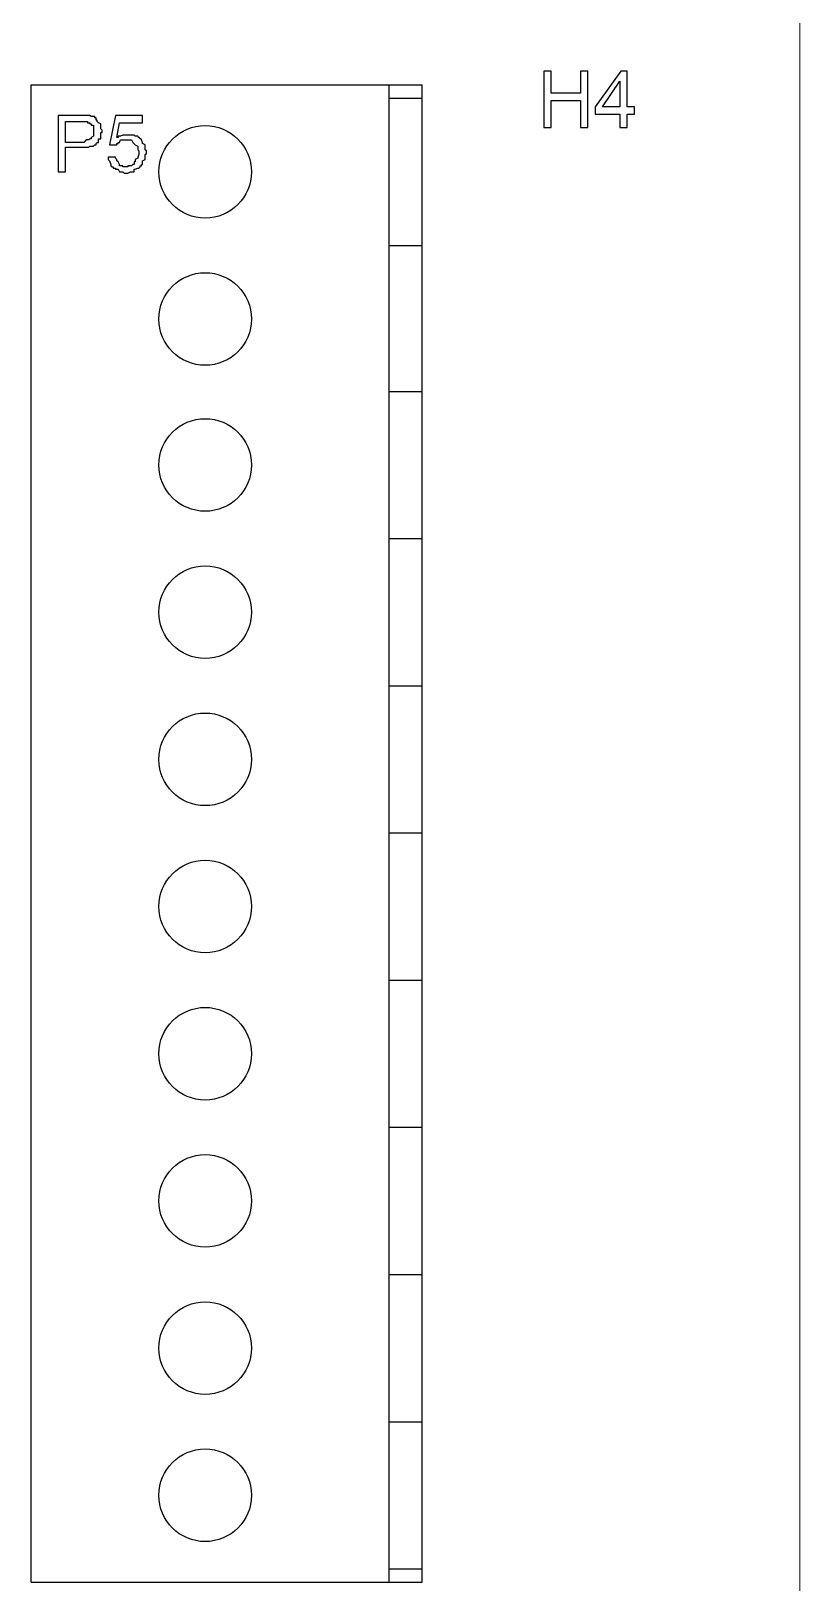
# Model space of a CAD drawing. Header units: millimetres. Extents: x -3 to 153, y 27 to 116.
# Drawn here: x 69.15 to 82.42, y 72.02 to 98.8 of the extents above; entities that cross this region are included whole.
import ezdxf

# ---------------------------------------------------------------- set-up
doc = ezdxf.new("R2010")
doc.units = ezdxf.units.MM
doc.header["$MEASUREMENT"] = 0
doc.layers.add('layer 1', color=7, linetype='Continuous')

msp = doc.modelspace()

# ---------------------------------------------------------------- linework, layer by layer
at = {"layer": 'layer 1', "color": 0}
for centre in [(72.153, 96.374), (72.153, 93.834), (72.153, 91.315), (72.153, 88.775), (72.153, 86.235), (72.153, 83.695), (72.153, 81.155), (72.153, 78.615), (72.153, 76.075), (72.153, 73.535)]:
    msp.add_ellipse(centre, major_axis=(0, 0.799), ratio=1, dxfattribs=at)
at = {"layer": 'layer 1', "color": 0, "lineweight": 9}
msp.add_open_spline([(82.418, 43.013), (82.418, 43.013), (82.418, 101.01), (82.418, 101.01)], degree=3, dxfattribs=at)
at = {"layer": 'layer 1', "color": 0}
for points, knots in [([(77.995, 97.136), (77.995, 97.136), (77.995, 98.11), (77.995, 98.11), (77.995, 98.11), (77.995, 98.11), (78.122, 98.11), (78.122, 98.11), (78.122, 98.11), (78.122, 98.11), (78.122, 97.729), (78.122, 97.729), (78.122, 97.729), (78.122, 97.729), (78.63, 97.729), (78.63, 97.729), (78.63, 97.729), (78.63, 97.729), (78.63, 98.11), (78.63, 98.11), (78.63, 98.11), (78.63, 98.11), (78.757, 98.11), (78.757, 98.11), (78.757, 98.11), (78.757, 98.11), (78.757, 97.136), (78.757, 97.136), (78.757, 97.136), (78.757, 97.136), (78.63, 97.136), (78.63, 97.136), (78.63, 97.136), (78.63, 97.136), (78.63, 97.602), (78.63, 97.602), (78.63, 97.602), (78.63, 97.602), (78.122, 97.602), (78.122, 97.602), (78.122, 97.602), (78.122, 97.602), (78.122, 97.136), (78.122, 97.136), (78.122, 97.136), (78.122, 97.136), (77.995, 97.136), (77.995, 97.136)], [0, 0, 0, 0, 0.076923, 0.076923, 0.076923, 0.076923, 0.153846, 0.153846, 0.153846, 0.153846, 0.230769, 0.230769, 0.230769, 0.230769, 0.307692, 0.307692, 0.307692, 0.307692, 0.384615, 0.384615, 0.384615, 0.384615, 0.461538, 0.461538, 0.461538, 0.461538, 0.538462, 0.538462, 0.538462, 0.538462, 0.615385, 0.615385, 0.615385, 0.615385, 0.692308, 0.692308, 0.692308, 0.692308, 0.769231, 0.769231, 0.769231, 0.769231, 0.846154, 0.846154, 0.846154, 0.846154, 1, 1, 1, 1]), ([(79.307, 97.136), (79.307, 97.136), (79.307, 97.369), (79.307, 97.369), (79.307, 97.369), (79.307, 97.369), (78.884, 97.369), (78.884, 97.369), (78.884, 97.369), (78.884, 97.369), (78.884, 97.496), (78.884, 97.496), (78.884, 97.496), (78.884, 97.496), (79.328, 98.11), (79.328, 98.11), (79.328, 98.11), (79.328, 98.11), (79.434, 98.11), (79.434, 98.11), (79.434, 98.11), (79.434, 98.11), (79.434, 97.496), (79.434, 97.496), (79.434, 97.496), (79.434, 97.496), (79.561, 97.496), (79.561, 97.496), (79.561, 97.496), (79.561, 97.496), (79.561, 97.369), (79.561, 97.369), (79.561, 97.369), (79.561, 97.369), (79.434, 97.369), (79.434, 97.369), (79.434, 97.369), (79.434, 97.369), (79.434, 97.136), (79.434, 97.136), (79.434, 97.136), (79.434, 97.136), (79.307, 97.136), (79.307, 97.136)], [0, 0, 0, 0, 0.083333, 0.083333, 0.083333, 0.083333, 0.166667, 0.166667, 0.166667, 0.166667, 0.25, 0.25, 0.25, 0.25, 0.333333, 0.333333, 0.333333, 0.333333, 0.416667, 0.416667, 0.416667, 0.416667, 0.5, 0.5, 0.5, 0.5, 0.583333, 0.583333, 0.583333, 0.583333, 0.666667, 0.666667, 0.666667, 0.666667, 0.75, 0.75, 0.75, 0.75, 0.833333, 0.833333, 0.833333, 0.833333, 1, 1, 1, 1]), ([(79.307, 97.496), (79.307, 97.496), (79.307, 97.941), (79.307, 97.941), (79.307, 97.941), (79.307, 97.941), (79.011, 97.496), (79.011, 97.496), (79.011, 97.496), (79.011, 97.496), (79.307, 97.496), (79.307, 97.496)], [0, 0, 0, 0, 0.25, 0.25, 0.25, 0.25, 0.5, 0.5, 0.5, 0.5, 1, 1, 1, 1]), ([(69.613, 96.374), (69.613, 96.374), (69.613, 97.348), (69.613, 97.348), (69.613, 97.348), (69.613, 97.348), (70.163, 97.348), (70.163, 97.348), (70.163, 97.348), (70.163, 97.348), (70.184, 97.327), (70.184, 97.327), (70.184, 97.327), (70.184, 97.327), (70.248, 97.327), (70.248, 97.327), (70.248, 97.327), (70.248, 97.327), (70.248, 97.306), (70.248, 97.306), (70.248, 97.306), (70.248, 97.306), (70.269, 97.306), (70.269, 97.306), (70.269, 97.306), (70.269, 97.306), (70.269, 97.263), (70.269, 97.263), (70.269, 97.263), (70.269, 97.263), (70.29, 97.263), (70.29, 97.263), (70.29, 97.263), (70.29, 97.263), (70.29, 97.242), (70.29, 97.242), (70.29, 97.242), (70.29, 97.242), (70.311, 97.221), (70.311, 97.221), (70.311, 97.221), (70.311, 97.221), (70.353, 97.2), (70.353, 97.2), (70.353, 97.2), (70.353, 97.2), (70.353, 97.115), (70.353, 97.115), (70.353, 97.115), (70.353, 97.115), (70.375, 97.094), (70.375, 97.094), (70.375, 97.094), (70.375, 97.094), (70.375, 97.052), (70.375, 97.052), (70.375, 97.052), (70.375, 97.052), (70.353, 97.052), (70.353, 97.052), (70.353, 97.052), (70.353, 97.052), (70.353, 96.946), (70.353, 96.946), (70.353, 96.946), (70.353, 96.946), (70.311, 96.946), (70.311, 96.946), (70.311, 96.946), (70.311, 96.946), (70.311, 96.882), (70.311, 96.882), (70.311, 96.882), (70.311, 96.882), (70.29, 96.882), (70.29, 96.882), (70.29, 96.882), (70.29, 96.882), (70.269, 96.861), (70.269, 96.861), (70.269, 96.861), (70.269, 96.861), (70.269, 96.84), (70.269, 96.84), (70.269, 96.84), (70.269, 96.84), (70.248, 96.84), (70.248, 96.84), (70.248, 96.84), (70.248, 96.84), (70.226, 96.819), (70.226, 96.819), (70.226, 96.819), (70.226, 96.819), (70.163, 96.819), (70.163, 96.819), (70.163, 96.819), (70.163, 96.819), (70.142, 96.798), (70.142, 96.798), (70.142, 96.798), (70.142, 96.798), (69.74, 96.798), (69.74, 96.798), (69.74, 96.798), (69.74, 96.798), (69.74, 96.374), (69.74, 96.374), (69.74, 96.374), (69.74, 96.374), (69.613, 96.374), (69.613, 96.374)], [0, 0, 0, 0, 0.034483, 0.034483, 0.034483, 0.034483, 0.068966, 0.068966, 0.068966, 0.068966, 0.103448, 0.103448, 0.103448, 0.103448, 0.137931, 0.137931, 0.137931, 0.137931, 0.172414, 0.172414, 0.172414, 0.172414, 0.206897, 0.206897, 0.206897, 0.206897, 0.241379, 0.241379, 0.241379, 0.241379, 0.275862, 0.275862, 0.275862, 0.275862, 0.310345, 0.310345, 0.310345, 0.310345, 0.344828, 0.344828, 0.344828, 0.344828, 0.37931, 0.37931, 0.37931, 0.37931, 0.413793, 0.413793, 0.413793, 0.413793, 0.448276, 0.448276, 0.448276, 0.448276, 0.482759, 0.482759, 0.482759, 0.482759, 0.517241, 0.517241, 0.517241, 0.517241, 0.551724, 0.551724, 0.551724, 0.551724, 0.586207, 0.586207, 0.586207, 0.586207, 0.62069, 0.62069, 0.62069, 0.62069, 0.655172, 0.655172, 0.655172, 0.655172, 0.689655, 0.689655, 0.689655, 0.689655, 0.724138, 0.724138, 0.724138, 0.724138, 0.758621, 0.758621, 0.758621, 0.758621, 0.793103, 0.793103, 0.793103, 0.793103, 0.827586, 0.827586, 0.827586, 0.827586, 0.862069, 0.862069, 0.862069, 0.862069, 0.896552, 0.896552, 0.896552, 0.896552, 0.931034, 0.931034, 0.931034, 0.931034, 1, 1, 1, 1]), ([(69.74, 96.882), (69.74, 96.882), (70.057, 96.882), (70.057, 96.882), (70.057, 96.882), (70.057, 96.882), (70.099, 96.925), (70.099, 96.925), (70.099, 96.925), (70.099, 96.925), (70.142, 96.925), (70.142, 96.925), (70.142, 96.925), (70.142, 96.925), (70.163, 96.946), (70.163, 96.946), (70.163, 96.946), (70.163, 96.946), (70.184, 96.946), (70.184, 96.946), (70.184, 96.946), (70.184, 96.946), (70.184, 96.967), (70.184, 96.967), (70.184, 96.967), (70.184, 96.967), (70.226, 96.988), (70.226, 96.988), (70.226, 96.988), (70.226, 96.988), (70.226, 97.009), (70.226, 97.009), (70.226, 97.009), (70.226, 97.052), (70.226, 97.094), (70.226, 97.136), (70.226, 97.136), (70.226, 97.136), (70.226, 97.179), (70.226, 97.179), (70.226, 97.179), (70.226, 97.179), (70.184, 97.179), (70.184, 97.179), (70.184, 97.179), (70.184, 97.179), (70.184, 97.2), (70.184, 97.2), (70.184, 97.2), (70.184, 97.2), (70.163, 97.2), (70.163, 97.2), (70.163, 97.2), (70.163, 97.2), (70.163, 97.221), (70.163, 97.221), (70.163, 97.221), (70.163, 97.221), (70.121, 97.221), (70.121, 97.221), (70.121, 97.221), (70.121, 97.221), (70.121, 97.242), (70.121, 97.242), (70.121, 97.242), (70.121, 97.242), (69.74, 97.242), (69.74, 97.242), (69.74, 97.242), (69.74, 97.242), (69.74, 96.882), (69.74, 96.882)], [0, 0, 0, 0, 0.052632, 0.052632, 0.052632, 0.052632, 0.105263, 0.105263, 0.105263, 0.105263, 0.157895, 0.157895, 0.157895, 0.157895, 0.210526, 0.210526, 0.210526, 0.210526, 0.263158, 0.263158, 0.263158, 0.263158, 0.315789, 0.315789, 0.315789, 0.315789, 0.368421, 0.368421, 0.368421, 0.368421, 0.421053, 0.421053, 0.421053, 0.421053, 0.473684, 0.473684, 0.473684, 0.473684, 0.526316, 0.526316, 0.526316, 0.526316, 0.578947, 0.578947, 0.578947, 0.578947, 0.631579, 0.631579, 0.631579, 0.631579, 0.684211, 0.684211, 0.684211, 0.684211, 0.736842, 0.736842, 0.736842, 0.736842, 0.789474, 0.789474, 0.789474, 0.789474, 0.842105, 0.842105, 0.842105, 0.842105, 0.894737, 0.894737, 0.894737, 0.894737, 1, 1, 1, 1]), ([(70.48, 96.628), (70.48, 96.628), (70.607, 96.628), (70.607, 96.628), (70.607, 96.628), (70.607, 96.628), (70.607, 96.607), (70.607, 96.607), (70.607, 96.607), (70.607, 96.607), (70.629, 96.586), (70.629, 96.586), (70.629, 96.586), (70.629, 96.586), (70.629, 96.565), (70.629, 96.565), (70.629, 96.565), (70.629, 96.565), (70.65, 96.544), (70.65, 96.544), (70.65, 96.544), (70.65, 96.544), (70.671, 96.501), (70.671, 96.501), (70.671, 96.501), (70.671, 96.501), (70.671, 96.48), (70.671, 96.48), (70.671, 96.48), (70.671, 96.48), (70.734, 96.48), (70.734, 96.48), (70.734, 96.48), (70.734, 96.48), (70.734, 96.459), (70.734, 96.459), (70.734, 96.459), (70.734, 96.459), (70.819, 96.459), (70.819, 96.459), (70.819, 96.459), (70.819, 96.459), (70.819, 96.48), (70.819, 96.48), (70.819, 96.48), (70.819, 96.48), (70.883, 96.48), (70.883, 96.48), (70.883, 96.48), (70.883, 96.48), (70.904, 96.501), (70.904, 96.501), (70.904, 96.501), (70.904, 96.501), (70.925, 96.501), (70.925, 96.501), (70.925, 96.501), (70.925, 96.501), (70.925, 96.544), (70.925, 96.544), (70.925, 96.544), (70.925, 96.544), (70.946, 96.544), (70.946, 96.544), (70.946, 96.544), (70.946, 96.544), (70.946, 96.586), (70.946, 96.586), (70.946, 96.586), (70.946, 96.586), (70.988, 96.607), (70.988, 96.607), (70.988, 96.607), (70.988, 96.607), (70.988, 96.628), (70.988, 96.628), (70.988, 96.628), (70.988, 96.628), (71.01, 96.671), (71.01, 96.671), (71.01, 96.671), (71.01, 96.671), (71.01, 96.734), (71.01, 96.734), (71.01, 96.734), (71.01, 96.734), (70.988, 96.755), (70.988, 96.755), (70.988, 96.755), (70.988, 96.755), (70.988, 96.819), (70.988, 96.819), (70.988, 96.819), (70.988, 96.819), (70.946, 96.84), (70.946, 96.84), (70.946, 96.84), (70.946, 96.84), (70.904, 96.882), (70.904, 96.882), (70.904, 96.882), (70.904, 96.882), (70.883, 96.925), (70.883, 96.925), (70.883, 96.925), (70.883, 96.925), (70.861, 96.925), (70.861, 96.925), (70.861, 96.925), (70.819, 96.925), (70.777, 96.925), (70.734, 96.925), (70.734, 96.925), (70.734, 96.925), (70.692, 96.925), (70.692, 96.925), (70.692, 96.925), (70.692, 96.925), (70.671, 96.882), (70.671, 96.882), (70.671, 96.882), (70.671, 96.882), (70.65, 96.882), (70.65, 96.882), (70.65, 96.882), (70.65, 96.882), (70.65, 96.861), (70.65, 96.861), (70.65, 96.861), (70.65, 96.861), (70.629, 96.861), (70.629, 96.861), (70.629, 96.861), (70.629, 96.861), (70.629, 96.84), (70.629, 96.84), (70.629, 96.84), (70.629, 96.84), (70.502, 96.84), (70.502, 96.84), (70.502, 96.84), (70.502, 96.84), (70.607, 97.348), (70.607, 97.348), (70.607, 97.348), (70.607, 97.348), (71.073, 97.348), (71.073, 97.348), (71.073, 97.348), (71.073, 97.348), (71.073, 97.221), (71.073, 97.221), (71.073, 97.221), (71.073, 97.221), (70.671, 97.221), (70.671, 97.221), (70.671, 97.221), (70.671, 97.221), (70.629, 96.967), (70.629, 96.967), (70.629, 96.967), (70.629, 96.967), (70.65, 96.967), (70.65, 96.967), (70.65, 96.967), (70.65, 96.967), (70.65, 96.988), (70.65, 96.988), (70.65, 96.988), (70.65, 96.988), (70.692, 96.988), (70.692, 96.988), (70.692, 96.988), (70.692, 96.988), (70.734, 97.009), (70.734, 97.009), (70.734, 97.009), (70.734, 97.009), (70.925, 97.009), (70.925, 97.009), (70.925, 97.009), (70.925, 97.009), (70.946, 96.988), (70.946, 96.988), (70.946, 96.988), (70.946, 96.988), (70.988, 96.988), (70.988, 96.988), (70.988, 96.988), (70.988, 96.988), (71.01, 96.967), (71.01, 96.967), (71.01, 96.967), (71.01, 96.967), (71.052, 96.925), (71.052, 96.925), (71.052, 96.925), (71.052, 96.925), (71.073, 96.882), (71.073, 96.882), (71.073, 96.882), (71.073, 96.882), (71.073, 96.861), (71.073, 96.861), (71.073, 96.861), (71.073, 96.861), (71.115, 96.84), (71.115, 96.84), (71.115, 96.84), (71.115, 96.84), (71.115, 96.755), (71.115, 96.755), (71.115, 96.755), (71.115, 96.755), (71.137, 96.734), (71.137, 96.734), (71.137, 96.734), (71.137, 96.734), (71.137, 96.692), (71.137, 96.692), (71.137, 96.692), (71.137, 96.692), (71.115, 96.671), (71.115, 96.671), (71.115, 96.671), (71.115, 96.671), (71.115, 96.586), (71.115, 96.586), (71.115, 96.586), (71.115, 96.586), (71.073, 96.565), (71.073, 96.565), (71.073, 96.565), (71.073, 96.565), (71.073, 96.501), (71.073, 96.501), (71.073, 96.501), (71.073, 96.501), (71.052, 96.501), (71.052, 96.501), (71.052, 96.501), (71.052, 96.501), (71.052, 96.48), (71.052, 96.48), (71.052, 96.48), (71.052, 96.48), (71.031, 96.48), (71.031, 96.48), (71.031, 96.48), (71.031, 96.48), (71.031, 96.459), (71.031, 96.459), (71.031, 96.459), (71.031, 96.459), (71.01, 96.438), (71.01, 96.438), (71.01, 96.438), (71.01, 96.438), (70.988, 96.438), (70.988, 96.438), (70.988, 96.438), (70.988, 96.438), (70.946, 96.417), (70.946, 96.417), (70.946, 96.417), (70.946, 96.417), (70.925, 96.417), (70.925, 96.417), (70.925, 96.417), (70.925, 96.417), (70.925, 96.374), (70.925, 96.374), (70.925, 96.374), (70.925, 96.374), (70.861, 96.374), (70.861, 96.374), (70.861, 96.374), (70.861, 96.374), (70.819, 96.353), (70.819, 96.353), (70.819, 96.353), (70.819, 96.353), (70.756, 96.353), (70.756, 96.353), (70.756, 96.353), (70.756, 96.353), (70.734, 96.374), (70.734, 96.374), (70.734, 96.374), (70.734, 96.374), (70.671, 96.374), (70.671, 96.374), (70.671, 96.374), (70.671, 96.374), (70.65, 96.417), (70.65, 96.417), (70.65, 96.417), (70.65, 96.417), (70.607, 96.417), (70.607, 96.417), (70.607, 96.417), (70.607, 96.417), (70.607, 96.438), (70.607, 96.438), (70.607, 96.438), (70.607, 96.438), (70.565, 96.438), (70.565, 96.438), (70.565, 96.438), (70.565, 96.438), (70.565, 96.459), (70.565, 96.459), (70.565, 96.459), (70.565, 96.459), (70.544, 96.459), (70.544, 96.459), (70.544, 96.459), (70.544, 96.459), (70.523, 96.48), (70.523, 96.48), (70.523, 96.48), (70.523, 96.48), (70.523, 96.501), (70.523, 96.501), (70.523, 96.501), (70.523, 96.501), (70.502, 96.565), (70.502, 96.565), (70.502, 96.565), (70.502, 96.565), (70.48, 96.586), (70.48, 96.586), (70.48, 96.586), (70.48, 96.586), (70.48, 96.628), (70.48, 96.628)], [0, 0, 0, 0, 0.011765, 0.011765, 0.011765, 0.011765, 0.023529, 0.023529, 0.023529, 0.023529, 0.035294, 0.035294, 0.035294, 0.035294, 0.047059, 0.047059, 0.047059, 0.047059, 0.058824, 0.058824, 0.058824, 0.058824, 0.070588, 0.070588, 0.070588, 0.070588, 0.082353, 0.082353, 0.082353, 0.082353, 0.094118, 0.094118, 0.094118, 0.094118, 0.105882, 0.105882, 0.105882, 0.105882, 0.117647, 0.117647, 0.117647, 0.117647, 0.129412, 0.129412, 0.129412, 0.129412, 0.141176, 0.141176, 0.141176, 0.141176, 0.152941, 0.152941, 0.152941, 0.152941, 0.164706, 0.164706, 0.164706, 0.164706, 0.176471, 0.176471, 0.176471, 0.176471, 0.188235, 0.188235, 0.188235, 0.188235, 0.2, 0.2, 0.2, 0.2, 0.211765, 0.211765, 0.211765, 0.211765, 0.223529, 0.223529, 0.223529, 0.223529, 0.235294, 0.235294, 0.235294, 0.235294, 0.247059, 0.247059, 0.247059, 0.247059, 0.258824, 0.258824, 0.258824, 0.258824, 0.270588, 0.270588, 0.270588, 0.270588, 0.282353, 0.282353, 0.282353, 0.282353, 0.294118, 0.294118, 0.294118, 0.294118, 0.305882, 0.305882, 0.305882, 0.305882, 0.317647, 0.317647, 0.317647, 0.317647, 0.329412, 0.329412, 0.329412, 0.329412, 0.341176, 0.341176, 0.341176, 0.341176, 0.352941, 0.352941, 0.352941, 0.352941, 0.364706, 0.364706, 0.364706, 0.364706, 0.376471, 0.376471, 0.376471, 0.376471, 0.388235, 0.388235, 0.388235, 0.388235, 0.4, 0.4, 0.4, 0.4, 0.411765, 0.411765, 0.411765, 0.411765, 0.423529, 0.423529, 0.423529, 0.423529, 0.435294, 0.435294, 0.435294, 0.435294, 0.447059, 0.447059, 0.447059, 0.447059, 0.458824, 0.458824, 0.458824, 0.458824, 0.470588, 0.470588, 0.470588, 0.470588, 0.482353, 0.482353, 0.482353, 0.482353, 0.494118, 0.494118, 0.494118, 0.494118, 0.505882, 0.505882, 0.505882, 0.505882, 0.517647, 0.517647, 0.517647, 0.517647, 0.529412, 0.529412, 0.529412, 0.529412, 0.541176, 0.541176, 0.541176, 0.541176, 0.552941, 0.552941, 0.552941, 0.552941, 0.564706, 0.564706, 0.564706, 0.564706, 0.576471, 0.576471, 0.576471, 0.576471, 0.588235, 0.588235, 0.588235, 0.588235, 0.6, 0.6, 0.6, 0.6, 0.611765, 0.611765, 0.611765, 0.611765, 0.623529, 0.623529, 0.623529, 0.623529, 0.635294, 0.635294, 0.635294, 0.635294, 0.647059, 0.647059, 0.647059, 0.647059, 0.658824, 0.658824, 0.658824, 0.658824, 0.670588, 0.670588, 0.670588, 0.670588, 0.682353, 0.682353, 0.682353, 0.682353, 0.694118, 0.694118, 0.694118, 0.694118, 0.705882, 0.705882, 0.705882, 0.705882, 0.717647, 0.717647, 0.717647, 0.717647, 0.729412, 0.729412, 0.729412, 0.729412, 0.741176, 0.741176, 0.741176, 0.741176, 0.752941, 0.752941, 0.752941, 0.752941, 0.764706, 0.764706, 0.764706, 0.764706, 0.776471, 0.776471, 0.776471, 0.776471, 0.788235, 0.788235, 0.788235, 0.788235, 0.8, 0.8, 0.8, 0.8, 0.811765, 0.811765, 0.811765, 0.811765, 0.823529, 0.823529, 0.823529, 0.823529, 0.835294, 0.835294, 0.835294, 0.835294, 0.847059, 0.847059, 0.847059, 0.847059, 0.858824, 0.858824, 0.858824, 0.858824, 0.870588, 0.870588, 0.870588, 0.870588, 0.882353, 0.882353, 0.882353, 0.882353, 0.894118, 0.894118, 0.894118, 0.894118, 0.905882, 0.905882, 0.905882, 0.905882, 0.917647, 0.917647, 0.917647, 0.917647, 0.929412, 0.929412, 0.929412, 0.929412, 0.941176, 0.941176, 0.941176, 0.941176, 0.952941, 0.952941, 0.952941, 0.952941, 0.964706, 0.964706, 0.964706, 0.964706, 0.976471, 0.976471, 0.976471, 0.976471, 1, 1, 1, 1])]:
    msp.add_open_spline(points, degree=3, knots=knots, dxfattribs=at)
at = {"layer": 'layer 1', "color": 0, "lineweight": 25}
for points in [[(69.147, 72.033), (69.147, 72.033), (69.147, 97.877), (69.147, 97.877)], [(69.147, 97.877), (69.147, 97.877), (75.899, 97.877), (75.899, 97.877)], [(75.328, 72.033), (75.328, 72.033), (75.328, 97.877), (75.328, 97.877)], [(75.899, 72.033), (75.899, 72.033), (75.899, 97.877), (75.899, 97.877)], [(75.328, 97.644), (75.328, 97.644), (75.899, 97.644), (75.899, 97.644)], [(75.328, 95.104), (75.328, 95.104), (75.899, 95.104), (75.899, 95.104)], [(75.328, 92.585), (75.328, 92.585), (75.899, 92.585), (75.899, 92.585)], [(75.328, 90.045), (75.328, 90.045), (75.899, 90.045), (75.899, 90.045)], [(75.328, 87.505), (75.328, 87.505), (75.899, 87.505), (75.899, 87.505)], [(75.328, 84.965), (75.328, 84.965), (75.899, 84.965), (75.899, 84.965)], [(75.328, 82.425), (75.328, 82.425), (75.899, 82.425), (75.899, 82.425)], [(75.328, 79.885), (75.328, 79.885), (75.899, 79.885), (75.899, 79.885)], [(75.328, 77.345), (75.328, 77.345), (75.899, 77.345), (75.899, 77.345)], [(75.328, 74.805), (75.328, 74.805), (75.899, 74.805), (75.899, 74.805)], [(75.328, 72.265), (75.328, 72.265), (75.899, 72.265), (75.899, 72.265)], [(69.147, 72.033), (69.147, 72.033), (75.899, 72.033), (75.899, 72.033)]]:
    msp.add_open_spline(points, degree=3, dxfattribs=at)

doc.saveas('drawing.dxf')
